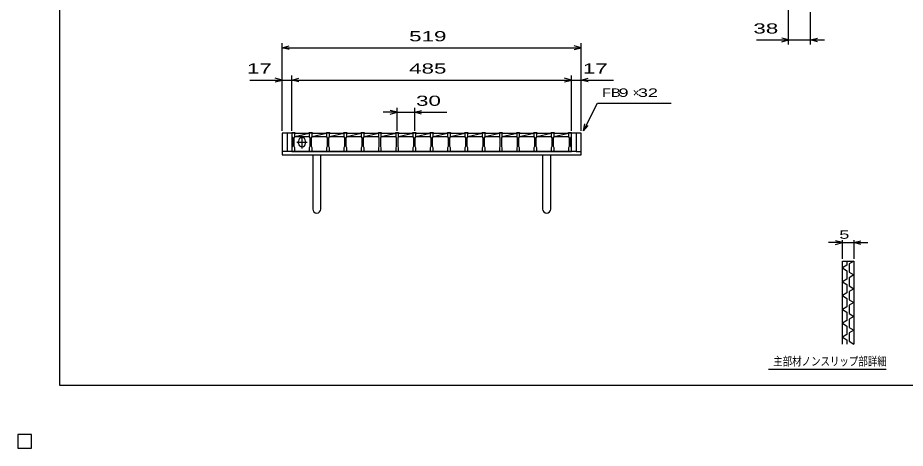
# Model space of a CAD drawing. Units: millimetres, scale not verified. Extents: x -1456 to 1385, y -1026 to 843.
# Drawn here: x -1456 to 84, y -1026 to -279 of the extents above; entities that cross this region are included whole.
import ezdxf
from ezdxf.enums import TextEntityAlignment as Align

# ---------------------------------------------------------------- set-up
doc = ezdxf.new("R2010")
doc.units = ezdxf.units.MM
doc.header["$LTSCALE"] = 8
for name, color, linetype, lineweight in [('0_2', 150, 'Continuous', 25), ('16', 3, 'Continuous', 25), ('19', 6, 'Continuous', 25), ('22', 4, 'Continuous', 25), ('24', 2, 'Continuous', 25), ('32', 4, 'Continuous', 25)]:
    doc.layers.add(name, color=color, linetype=linetype, lineweight=lineweight)
doc.styles.add('ベクトル', font='')
doc.styles.get('ベクトル').set_extended_font_data('ベクトル')

msp = doc.modelspace()

# ---------------------------------------------------------------- linework, layer by layer
at = {"layer": '0_2'}
for p, q in [((-1383.2, -917.2), (-1383.2, 842.8)), ((1384.8, -917.2), (-1383.2, -917.2)), ((-1432, -1002), (-1456, -1002)), ((-1456, -1002), (-1456, -1026)), ((-1432, -1002), (-1456, -1002)), ((-1456, -1002), (-1456, -1026)), ((-1432, -1002), (-1456, -1002)), ((-1456, -1002), (-1456, -1026)), ((-1432, -1002), (-1456, -1002)), ((-1456, -1002), (-1456, -1026)), ((-1432, -1002), (-1456, -1002)), ((-1456, -1002), (-1456, -1026)), ((-1432, -1026), (-1432, -1002)), ((-1432, -1026), (-1432, -1002)), ((-1432, -1026), (-1432, -1002)), ((-1432, -1026), (-1432, -1002)), ((-1432, -1026), (-1432, -1002)), ((-1456, -1026), (-1432, -1026)), ((-1456, -1026), (-1432, -1026)), ((-1456, -1026), (-1432, -1026)), ((-1456, -1026), (-1432, -1026)), ((-1456, -1026), (-1432, -1026))]:
    msp.add_line(p, q, dxfattribs=at)
at = {"layer": '16'}
for p, q in [((-980, -479), (-980, -478.3)), ((-980, -478.3), (-975, -478.3)), ((-980, -479), (-980, -485.5)), ((-975, -479), (-980, -479)), ((-980, -479), (-980, -511)), ((-980, -485.5), (-979, -487.5)), ((-979, -487.5), (-979, -502.5)), ((-976, -487.5), (-975, -485.5)), ((-976, -502.5), (-976, -487.5)), ((-975, -478.3), (-975, -479)), ((-975, -485.5), (-975, -479)), ((-975, -479), (-950, -479)), ((-975, -485), (-950, -479)), ((-975, -485), (-950, -485)), ((-962.5, -506), (-962.5, -484)), ((-950, -479), (-950, -478.3)), ((-950, -478.3), (-945, -478.3)), ((-950, -479), (-950, -485.5)), ((-945, -479), (-950, -479)), ((-950, -485.5), (-949, -487.5)), ((-949, -487.5), (-949, -502.5)), ((-946, -487.5), (-945, -485.5)), ((-946, -502.5), (-946, -487.5)), ((-945, -478.3), (-945, -479)), ((-945, -485.5), (-945, -479)), ((-945, -479), (-920, -479)), ((-945, -485), (-920, -479)), ((-945, -485), (-920, -485)), ((-920, -479), (-920, -478.3)), ((-920, -478.3), (-915, -478.3)), ((-920, -479), (-920, -485.5)), ((-915, -479), (-920, -479)), ((-920, -485.5), (-919, -487.5)), ((-919, -487.5), (-919, -502.5)), ((-916, -487.5), (-915, -485.5)), ((-916, -502.5), (-916, -487.5)), ((-915, -478.3), (-915, -479)), ((-915, -485.5), (-915, -479)), ((-915, -479), (-890, -479)), ((-915, -485), (-890, -479)), ((-915, -485), (-890, -485)), ((-890, -479), (-890, -478.3)), ((-890, -478.3), (-885, -478.3)), ((-890, -479), (-890, -485.5)), ((-885, -479), (-890, -479)), ((-890, -485.5), (-889, -487.5)), ((-889, -487.5), (-889, -502.5)), ((-886, -487.5), (-885, -485.5)), ((-886, -502.5), (-886, -487.5)), ((-885, -478.3), (-885, -479)), ((-885, -485.5), (-885, -479)), ((-885, -479), (-860, -479)), ((-885, -485), (-860, -479)), ((-885, -485), (-860, -485)), ((-860, -479), (-860, -478.3)), ((-860, -478.3), (-855, -478.3)), ((-860, -479), (-860, -485.5)), ((-855, -479), (-860, -479)), ((-860, -485.5), (-859, -487.5)), ((-859, -487.5), (-859, -502.5)), ((-856, -487.5), (-855, -485.5)), ((-856, -502.5), (-856, -487.5)), ((-855, -478.3), (-855, -479)), ((-855, -485.5), (-855, -479)), ((-855, -479), (-830, -479)), ((-855, -485), (-830, -479)), ((-855, -485), (-830, -485)), ((-830, -479), (-830, -478.3)), ((-830, -478.3), (-825, -478.3)), ((-830, -479), (-830, -485.5)), ((-825, -479), (-830, -479)), ((-830, -485.5), (-829, -487.5)), ((-829, -487.5), (-829, -502.5)), ((-826, -487.5), (-825, -485.5)), ((-826, -502.5), (-826, -487.5)), ((-825, -478.3), (-825, -479)), ((-825, -485.5), (-825, -479)), ((-825, -479), (-800, -479)), ((-825, -485), (-800, -479)), ((-825, -485), (-800, -485)), ((-800, -479), (-800, -478.3)), ((-800, -478.3), (-795, -478.3)), ((-800, -479), (-800, -485.5)), ((-795, -479), (-800, -479)), ((-800, -485.5), (-799, -487.5)), ((-799, -487.5), (-799, -502.5)), ((-796, -487.5), (-795, -485.5)), ((-796, -502.5), (-796, -487.5)), ((-795, -478.3), (-795, -479)), ((-795, -485.5), (-795, -479)), ((-795, -479), (-770, -479)), ((-795, -485), (-770, -479)), ((-795, -485), (-770, -485)), ((-770, -479), (-770, -478.3)), ((-770, -478.3), (-765, -478.3)), ((-770, -479), (-770, -485.5)), ((-765, -479), (-770, -479)), ((-770, -485.5), (-769, -487.5)), ((-769, -487.5), (-769, -502.5)), ((-766, -487.5), (-765, -485.5)), ((-766, -502.5), (-766, -487.5)), ((-765, -478.3), (-765, -479)), ((-765, -485.5), (-765, -479)), ((-765, -479), (-740, -479)), ((-765, -485), (-740, -479)), ((-765, -485), (-740, -485)), ((-740, -479), (-740, -478.3)), ((-740, -478.3), (-735, -478.3)), ((-740, -479), (-740, -485.5)), ((-735, -479), (-740, -479)), ((-740, -485.5), (-739, -487.5)), ((-739, -487.5), (-739, -502.5)), ((-736, -487.5), (-735, -485.5)), ((-736, -502.5), (-736, -487.5)), ((-735, -478.3), (-735, -479)), ((-735, -485.5), (-735, -479)), ((-735, -479), (-710, -479)), ((-735, -485), (-710, -479)), ((-735, -485), (-710, -485)), ((-710, -479), (-710, -478.3)), ((-710, -478.3), (-705, -478.3)), ((-710, -479), (-710, -485.5)), ((-705, -479), (-710, -479)), ((-710, -485.5), (-709, -487.5)), ((-709, -487.5), (-709, -502.5)), ((-706, -487.5), (-705, -485.5)), ((-706, -502.5), (-706, -487.5)), ((-705, -478.3), (-705, -479)), ((-705, -485.5), (-705, -479)), ((-705, -479), (-680, -479)), ((-705, -485), (-680, -479)), ((-705, -485), (-680, -485)), ((-680, -479), (-680, -478.3)), ((-680, -478.3), (-675, -478.3)), ((-680, -479), (-680, -485.5)), ((-675, -479), (-680, -479)), ((-680, -485.5), (-679, -487.5)), ((-679, -487.5), (-679, -502.5)), ((-676, -487.5), (-675, -485.5)), ((-676, -502.5), (-676, -487.5)), ((-675, -478.3), (-675, -479)), ((-675, -485.5), (-675, -479)), ((-675, -479), (-650, -479)), ((-675, -485), (-650, -479)), ((-675, -485), (-650, -485)), ((-650, -479), (-650, -478.3)), ((-650, -478.3), (-645, -478.3)), ((-650, -479), (-650, -485.5)), ((-645, -479), (-650, -479)), ((-650, -485.5), (-649, -487.5)), ((-649, -487.5), (-649, -502.5)), ((-646, -487.5), (-645, -485.5)), ((-646, -502.5), (-646, -487.5)), ((-645, -478.3), (-645, -479)), ((-645, -485.5), (-645, -479)), ((-645, -479), (-620, -479)), ((-645, -485), (-620, -479)), ((-645, -485), (-620, -485)), ((-620, -479), (-620, -478.3)), ((-620, -478.3), (-615, -478.3)), ((-620, -479), (-620, -485.5)), ((-615, -479), (-620, -479)), ((-620, -485.5), (-619, -487.5)), ((-619, -487.5), (-619, -502.5)), ((-616, -487.5), (-615, -485.5)), ((-616, -502.5), (-616, -487.5)), ((-615, -478.3), (-615, -479)), ((-615, -485.5), (-615, -479)), ((-615, -479), (-590, -479)), ((-615, -485), (-590, -479)), ((-615, -485), (-590, -485)), ((-590, -479), (-590, -478.3)), ((-590, -478.3), (-585, -478.3)), ((-590, -479), (-590, -485.5)), ((-585, -479), (-590, -479)), ((-590, -485.5), (-589, -487.5)), ((-589, -487.5), (-589, -502.5)), ((-586, -487.5), (-585, -485.5)), ((-586, -502.5), (-586, -487.5)), ((-585, -478.3), (-585, -479)), ((-585, -485.5), (-585, -479)), ((-585, -479), (-560, -479)), ((-585, -485), (-560, -479)), ((-585, -485), (-560, -485)), ((-560, -479), (-560, -478.3)), ((-560, -478.3), (-555, -478.3)), ((-560, -479), (-560, -485.5)), ((-555, -479), (-560, -479)), ((-560, -485.5), (-559, -487.5)), ((-559, -487.5), (-559, -502.5)), ((-556, -487.5), (-555, -485.5)), ((-556, -502.5), (-556, -487.5)), ((-555, -478.3), (-555, -479)), ((-555, -485.5), (-555, -479)), ((-555, -479), (-530, -479)), ((-555, -485), (-530, -479)), ((-555, -485), (-530, -485)), ((-530, -479), (-530, -478.3)), ((-530, -478.3), (-525, -478.3)), ((-530, -479), (-530, -485.5)), ((-525, -479), (-530, -479)), ((-530, -485.5), (-529, -487.5)), ((-529, -487.5), (-529, -502.5)), ((-526, -487.5), (-525, -485.5)), ((-526, -502.5), (-526, -487.5)), ((-525, -478.3), (-525, -479)), ((-525, -485.5), (-525, -479)), ((-525, -479), (-500, -479)), ((-525, -485), (-500, -479)), ((-525, -485), (-500, -485)), ((-500, -479), (-500, -478.3)), ((-500, -478.3), (-495, -478.3)), ((-500, -479), (-500, -485.5)), ((-495, -479), (-500, -479)), ((-500, -485.5), (-499, -487.5)), ((-499, -487.5), (-499, -502.5)), ((-496, -487.5), (-495, -485.5)), ((-496, -502.5), (-496, -487.5)), ((-495, -478.3), (-495, -479)), ((-495, -485.5), (-495, -479)), ((-495, -511), (-495, -479)), ((-979, -502.5), (-980, -504.5)), ((-980, -504.5), (-980, -511)), ((-975, -504.5), (-976, -502.5)), ((-975, -511), (-975, -504.5)), ((-971.5, -495), (-953.5, -495)), ((-968.5, -497), (-968.5, -493)), ((-956.5, -497), (-956.5, -493)), ((-949, -502.5), (-950, -504.5)), ((-950, -504.5), (-950, -511)), ((-945, -504.5), (-946, -502.5)), ((-945, -511), (-945, -504.5)), ((-919, -502.5), (-920, -504.5)), ((-920, -504.5), (-920, -511)), ((-915, -504.5), (-916, -502.5)), ((-915, -511), (-915, -504.5)), ((-889, -502.5), (-890, -504.5)), ((-890, -504.5), (-890, -511)), ((-885, -504.5), (-886, -502.5)), ((-885, -511), (-885, -504.5)), ((-859, -502.5), (-860, -504.5)), ((-860, -504.5), (-860, -511)), ((-855, -504.5), (-856, -502.5)), ((-855, -511), (-855, -504.5)), ((-829, -502.5), (-830, -504.5)), ((-830, -504.5), (-830, -511)), ((-825, -504.5), (-826, -502.5)), ((-825, -511), (-825, -504.5)), ((-799, -502.5), (-800, -504.5)), ((-800, -504.5), (-800, -511)), ((-795, -504.5), (-796, -502.5)), ((-795, -511), (-795, -504.5)), ((-769, -502.5), (-770, -504.5)), ((-770, -504.5), (-770, -511)), ((-765, -504.5), (-766, -502.5)), ((-765, -511), (-765, -504.5)), ((-739, -502.5), (-740, -504.5)), ((-740, -504.5), (-740, -511)), ((-735, -504.5), (-736, -502.5)), ((-735, -511), (-735, -504.5)), ((-709, -502.5), (-710, -504.5)), ((-710, -504.5), (-710, -511)), ((-705, -504.5), (-706, -502.5)), ((-705, -511), (-705, -504.5)), ((-679, -502.5), (-680, -504.5)), ((-680, -504.5), (-680, -511)), ((-675, -504.5), (-676, -502.5)), ((-675, -511), (-675, -504.5)), ((-649, -502.5), (-650, -504.5)), ((-650, -504.5), (-650, -511)), ((-645, -504.5), (-646, -502.5)), ((-645, -511), (-645, -504.5)), ((-619, -502.5), (-620, -504.5)), ((-620, -504.5), (-620, -511)), ((-615, -504.5), (-616, -502.5)), ((-615, -511), (-615, -504.5)), ((-589, -502.5), (-590, -504.5)), ((-590, -504.5), (-590, -511)), ((-585, -504.5), (-586, -502.5)), ((-585, -511), (-585, -504.5)), ((-559, -502.5), (-560, -504.5)), ((-560, -504.5), (-560, -511)), ((-555, -504.5), (-556, -502.5)), ((-555, -511), (-555, -504.5)), ((-529, -502.5), (-530, -504.5)), ((-530, -504.5), (-530, -511)), ((-525, -504.5), (-526, -502.5)), ((-525, -511), (-525, -504.5)), ((-499, -502.5), (-500, -504.5)), ((-500, -504.5), (-500, -511)), ((-495, -504.5), (-496, -502.5)), ((-495, -511), (-495, -504.5)), ((-980, -511), (-975, -511)), ((-975, -511), (-950, -511)), ((-950, -511), (-945, -511)), ((-945, -511), (-920, -511)), ((-920, -511), (-915, -511)), ((-915, -511), (-890, -511)), ((-890, -511), (-885, -511)), ((-885, -511), (-860, -511)), ((-860, -511), (-855, -511)), ((-855, -511), (-830, -511)), ((-830, -511), (-825, -511)), ((-825, -511), (-800, -511)), ((-800, -511), (-795, -511)), ((-795, -511), (-770, -511)), ((-770, -511), (-765, -511)), ((-765, -511), (-740, -511)), ((-740, -511), (-735, -511)), ((-735, -511), (-710, -511)), ((-710, -511), (-705, -511)), ((-705, -511), (-680, -511)), ((-680, -511), (-675, -511)), ((-675, -511), (-650, -511)), ((-650, -511), (-645, -511)), ((-645, -511), (-620, -511)), ((-620, -511), (-615, -511)), ((-615, -511), (-590, -511)), ((-590, -511), (-585, -511)), ((-585, -511), (-560, -511)), ((-560, -511), (-555, -511)), ((-555, -511), (-530, -511)), ((-530, -511), (-525, -511)), ((-525, -511), (-500, -511)), ((-500, -511), (-495, -511)), ((-1432, -1002), (-1456, -1002)), ((-1456, -1002), (-1456, -1026)), ((-1432, -1002), (-1456, -1002)), ((-1456, -1002), (-1456, -1026)), ((-1432, -1002), (-1456, -1002)), ((-1456, -1002), (-1456, -1026)), ((-1432, -1002), (-1456, -1002)), ((-1456, -1002), (-1456, -1026)), ((-1432, -1002), (-1456, -1002)), ((-1456, -1002), (-1456, -1026)), ((-1432, -1026), (-1432, -1002)), ((-1432, -1026), (-1432, -1002)), ((-1432, -1026), (-1432, -1002)), ((-1432, -1026), (-1432, -1002)), ((-1432, -1026), (-1432, -1002)), ((-1456, -1026), (-1432, -1026)), ((-1456, -1026), (-1432, -1026)), ((-1456, -1026), (-1432, -1026)), ((-1456, -1026), (-1432, -1026)), ((-1456, -1026), (-1432, -1026))]:
    msp.add_line(p, q, dxfattribs=at)
for centre, start, end in [((-962.5, -493), 0, 180), ((-962.5, -497), 180, 0)]:
    msp.add_arc(centre, 6, start, end, dxfattribs=at)
at = {"layer": '19'}
for p, q in [((-980, -479), (-997, -479)), ((-997, -479), (-997, -517)), ((-988, -511), (-988, -479)), ((-478, -479), (-495, -479)), ((-487, -479), (-487, -511)), ((-478, -517), (-478, -479)), ((-988, -511), (-997, -511)), ((-997, -517), (-478, -517)), ((-487, -511), (-988, -511)), ((-944, -517), (-944, -611)), ((-930, -611), (-930, -517)), ((-545, -517), (-545, -611)), ((-531, -611), (-531, -517)), ((-487, -511), (-478, -511))]:
    msp.add_line(p, q, dxfattribs=at)
for centre in [(-937, -611), (-538, -611)]:
    msp.add_arc(centre, 7, 180, 0, dxfattribs=at)
at = {"layer": '22'}
for p, q in [((-118, -325.5), (-118, -141.5)), ((-80, -325.5), (-80, -269.5)), ((-997, -475), (-997, -323)), ((-478, -475), (-478, -323)), ((-174, -317.5), (-118, -317.5)), ((-118, -317.5), (-130, -314.3)), ((-130, -320.7), (-118, -317.5)), ((-118, -317.5), (-80, -317.5)), ((-80, -317.5), (-68, -314.3)), ((-68, -320.7), (-80, -317.5)), ((-80, -317.5), (-56, -317.5)), ((-997, -331), (-985, -327.8)), ((-985, -334.2), (-997, -331)), ((-997, -331), (-478, -331)), ((-478, -331), (-490, -327.8)), ((-490, -334.2), (-478, -331)), ((-997, -387), (-1009, -383.8)), ((-997, -475), (-997, -379)), ((-980, -475), (-980, -379)), ((-980, -387), (-968, -383.8)), ((-495, -387), (-507, -383.8)), ((-495, -475), (-495, -379)), ((-478, -475), (-478, -379)), ((-478, -387), (-466, -383.8)), ((-1053, -387), (-997, -387)), ((-1009, -390.2), (-997, -387)), ((-997, -387), (-980, -387)), ((-968, -390.2), (-980, -387)), ((-980, -387), (-495, -387)), ((-507, -390.2), (-495, -387)), ((-495, -387), (-478, -387)), ((-466, -390.2), (-478, -387)), ((-478, -387), (-422, -387)), ((-474, -475), (-450, -427)), ((-450, -427), (-322, -427)), ((-797.5, -443), (-821.5, -443)), ((-797.5, -443), (-809.5, -439.8)), ((-809.5, -446.2), (-797.5, -443)), ((-797.5, -475), (-797.5, -435)), ((-797.5, -443), (-767.5, -443)), ((-767.5, -435), (-767.5, -475)), ((-767.5, -443), (-755.5, -439.8)), ((-755.5, -446.2), (-767.5, -443)), ((-767.5, -443), (-711.5, -443)), ((-474, -475), (-471.6, -463.32)), ((-474, -475), (-466, -466.2))]:
    msp.add_line(p, q, dxfattribs=at)
at = {"layer": '22', "color": 2}
for p, q in [((-1432, -1002), (-1456, -1002)), ((-1456, -1002), (-1456, -1026)), ((-1432, -1002), (-1456, -1002)), ((-1456, -1002), (-1456, -1026)), ((-1432, -1002), (-1456, -1002)), ((-1456, -1002), (-1456, -1026)), ((-1432, -1026), (-1432, -1002)), ((-1432, -1026), (-1432, -1002)), ((-1432, -1026), (-1432, -1002)), ((-1456, -1026), (-1432, -1026)), ((-1456, -1026), (-1432, -1026)), ((-1456, -1026), (-1432, -1026))]:
    msp.add_line(p, q, dxfattribs=at)
at = {"layer": '24', "color": 4}
for p, q in [((-1432, -1002), (-1456, -1002)), ((-1456, -1002), (-1456, -1026)), ((-1432, -1002), (-1456, -1002)), ((-1456, -1002), (-1456, -1026)), ((-1432, -1002), (-1456, -1002)), ((-1456, -1002), (-1456, -1026)), ((-1432, -1026), (-1432, -1002)), ((-1432, -1026), (-1432, -1002)), ((-1432, -1026), (-1432, -1002)), ((-1456, -1026), (-1432, -1026)), ((-1456, -1026), (-1432, -1026)), ((-1456, -1026), (-1432, -1026))]:
    msp.add_line(p, q, dxfattribs=at)
at = {"layer": '32'}
for p, q in [((-24.8, -669.2), (-48.8, -669.2)), ((-24.8, -669.2), (-36.8, -666)), ((-36.8, -672.4), (-24.8, -669.2)), ((-24.8, -697.2), (-24.8, -665.2)), ((-24.8, -669.2), (-4.8, -669.2)), ((-4.8, -665.2), (-4.8, -697.2)), ((-4.8, -669.2), (7.2, -666)), ((7.2, -672.4), (-4.8, -669.2)), ((-4.8, -669.2), (19.2, -669.2)), ((-24.8, -701.2), (-4.8, -701.2)), ((-24.8, -845.2), (-24.8, -701.2)), ((-16.8, -708.4), (-24.8, -713.2)), ((-16.8, -701.2), (-16.8, -708.4)), ((-4.8, -701.2), (-12.8, -706)), ((-12.8, -706), (-12.8, -720.4)), ((-4.8, -701.2), (-4.8, -845.2)), ((-24.8, -713.2), (-16.8, -718)), ((-16.8, -718), (-16.8, -732.4)), ((-12.8, -720.4), (-4.8, -725.2)), ((-16.8, -732.4), (-24.8, -737.2)), ((-24.8, -737.2), (-16.8, -742)), ((-4.8, -725.2), (-12.8, -730)), ((-12.8, -730), (-12.8, -744.4)), ((-16.8, -742), (-16.8, -756.4)), ((-12.8, -744.4), (-4.8, -749.2)), ((-4.8, -749.2), (-12.8, -754)), ((-12.8, -754), (-12.8, -768.4)), ((-16.8, -756.4), (-24.8, -761.2)), ((-24.8, -761.2), (-16.8, -766)), ((-16.8, -766), (-16.8, -780.4)), ((-12.8, -768.4), (-4.8, -773.2)), ((-16.8, -780.4), (-24.8, -785.2)), ((-24.8, -785.2), (-16.8, -790)), ((-4.8, -773.2), (-12.8, -778)), ((-12.8, -778), (-12.8, -792.4)), ((-16.8, -790), (-16.8, -804.4)), ((-12.8, -792.4), (-4.8, -797.2)), ((-4.8, -797.2), (-12.8, -802)), ((-16.8, -804.4), (-24.8, -809.2)), ((-24.8, -809.2), (-16.8, -814)), ((-16.8, -814), (-16.8, -828.4)), ((-12.8, -802), (-12.8, -816.4)), ((-12.8, -816.4), (-4.8, -821.2)), ((-16.8, -828.4), (-24.8, -833.2)), ((-4.8, -821.2), (-12.8, -826)), ((-12.8, -826), (-12.8, -840.4)), ((-24.8, -833.2), (-16.8, -838)), ((-16.8, -838), (-16.8, -845.2)), ((-12.8, -840.4), (-4.8, -845.2)), ((51.2, -889.2), (-152.8, -889.2)), ((-1432, -1002), (-1456, -1002)), ((-1456, -1002), (-1456, -1026)), ((-1432, -1002), (-1456, -1002)), ((-1456, -1002), (-1456, -1026)), ((-1432, -1002), (-1456, -1002)), ((-1456, -1002), (-1456, -1026)), ((-1432, -1002), (-1456, -1002)), ((-1456, -1002), (-1456, -1026)), ((-1432, -1002), (-1456, -1002)), ((-1456, -1002), (-1456, -1026)), ((-1432, -1026), (-1432, -1002)), ((-1432, -1026), (-1432, -1002)), ((-1432, -1026), (-1432, -1002)), ((-1432, -1026), (-1432, -1002)), ((-1432, -1026), (-1432, -1002)), ((-1456, -1026), (-1432, -1026)), ((-1456, -1026), (-1432, -1026)), ((-1456, -1026), (-1432, -1026)), ((-1456, -1026), (-1432, -1026)), ((-1456, -1026), (-1432, -1026))]:
    msp.add_line(p, q, dxfattribs=at)

# ---------------------------------------------------------------- texts
at = {"layer": '22', "color": 2, "style": 'ベクトル'}
for s, height, width, p in [(' 38 ', 17.6, 1.65, (-190, -297.5)), (' 519 ', 17.6, 1.65, (-787.5, -311)), (' 17 ', 17.6, 1.65, (-1069, -367)), (' 485 ', 17.6, 1.65, (-787.5, -367)), (' 17 ', 17.6, 1.65, (-486, -367)), (' 30 ', 17.6, 1.65, (-775.5, -423)), ('FB', 14.66, 1.3, (-442, -409)), (' 9 ', 14.66, 1.6, (-422, -409)), (' 32 ', 14.66, 1.6, (-388.4, -409))]:
    msp.add_text(s, height=height, dxfattribs=dict(at, width=width)).set_placement(p, align=Align.MIDDLE_LEFT)
msp.add_text('×', height=14.66, dxfattribs=at).set_placement((-388.4, -409), align=Align.MIDDLE_LEFT)
at = {"layer": '32', "color": 2, "style": 'ベクトル'}
for s, width, p in [(' 5 ', 1.6, (-38.8, -655.2)), ('主部材ノンスリップ部詳細', 0.8, (-144.8, -875.2))]:
    msp.add_text(s, height=14.66, dxfattribs=dict(at, width=width)).set_placement(p, align=Align.MIDDLE_LEFT)

doc.saveas('drawing.dxf')
